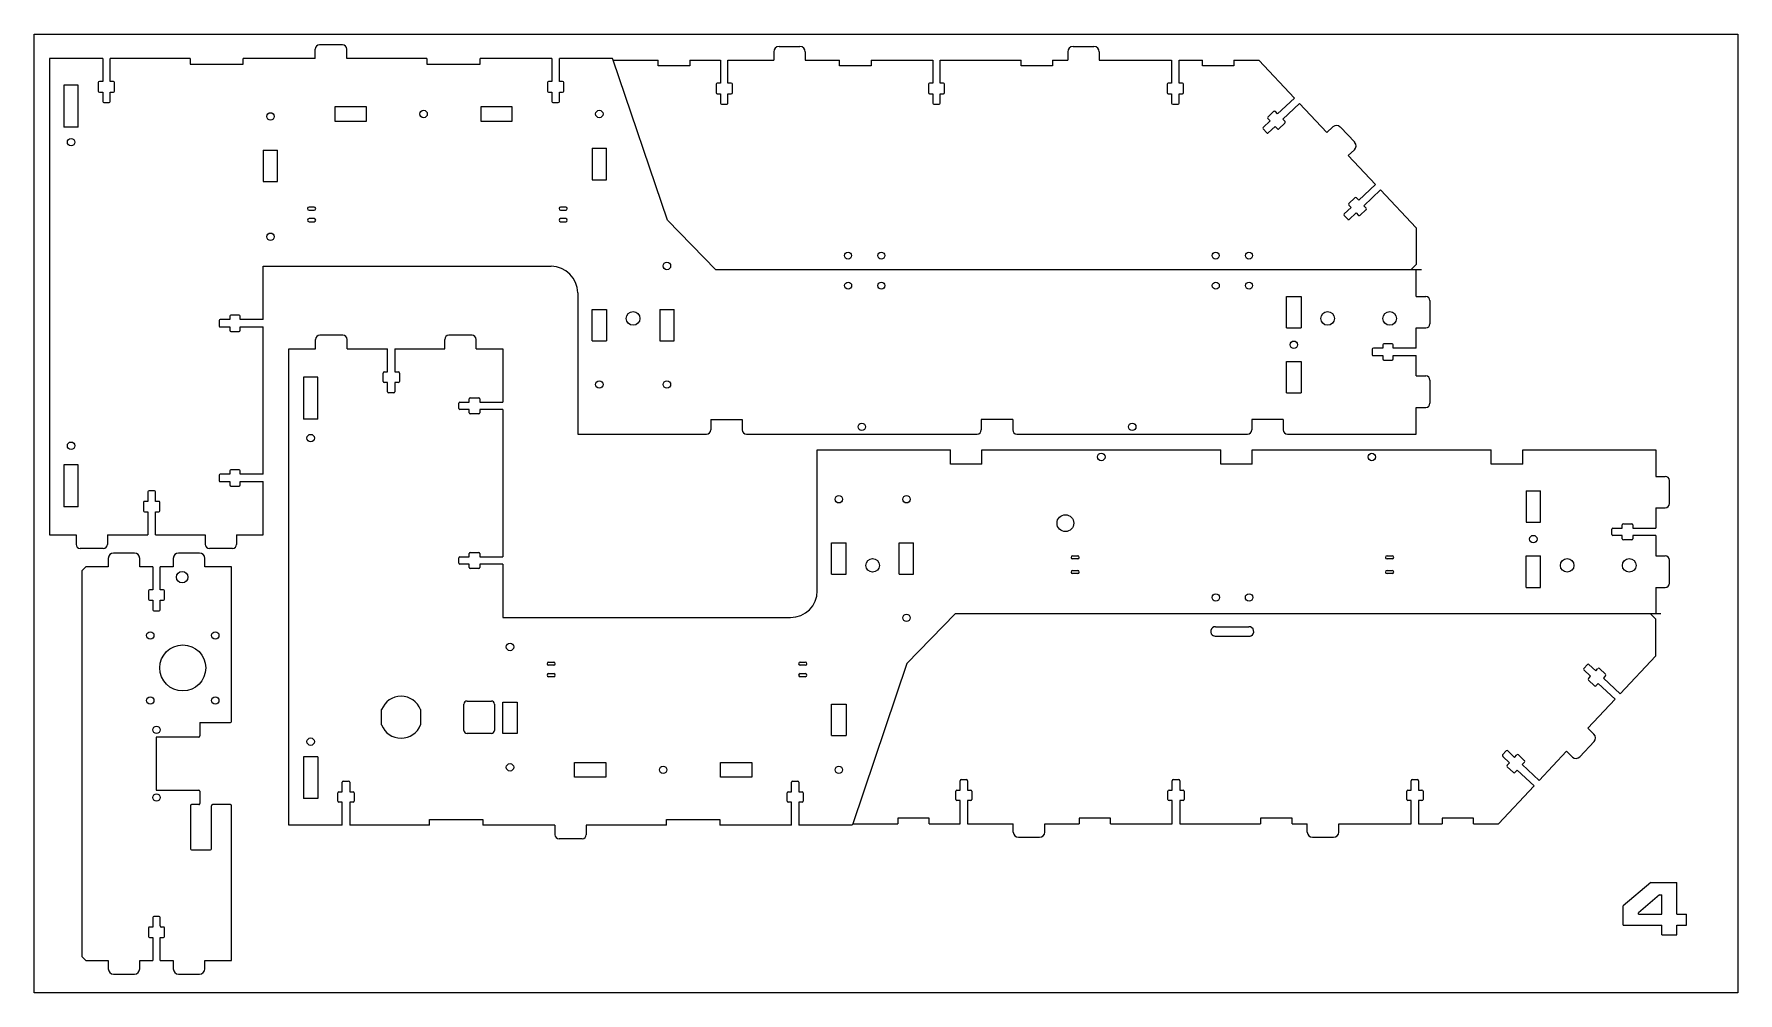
# Model space of a CAD drawing. Header units: inches. Extents: x -1306 to -493, y 19 to 476.
import ezdxf

# ---------------------------------------------------------------- set-up
doc = ezdxf.new("R2010")
doc.units = ezdxf.units.IN
doc.header["$MEASUREMENT"] = 0
doc.linetypes.add('Continuous2', pattern=[0])

msp = doc.modelspace()

# ---------------------------------------------------------------- linework, layer by layer
at = {"color": 2, "linetype": 'Continuous2', "lineweight": -3, "true_color": 0xffff00}
for p, q in [((-1306.22, 476.34), (-493.42, 476.34)), ((-1306.22, 19.14), (-1306.22, 476.34)), ((-493.42, 476.34), (-493.42, 19.14)), ((-493.42, 19.14), (-1306.22, 19.14))]:
    msp.add_line(p, q, dxfattribs=at)
at = {"color": 1, "linetype": 'Continuous2', "lineweight": -3, "true_color": 0xff0000}
for p, q in [((-1298.88, 464.68), (-1298.88, 237.53)), ((-1273.48, 464.68), (-1298.88, 464.68)), ((-1273.48, 464.68), (-1273.48, 453.68)), ((-1269.93, 453.68), (-1269.93, 464.68)), ((-1231.82, 464.68), (-1269.93, 464.68)), ((-1231.82, 464.68), (-1231.82, 461.98)), ((-1206.42, 461.98), (-1206.42, 464.68)), ((-1172.06, 464.68), (-1206.42, 464.68)), ((-1172.06, 464.68), (-1172.06, 469.18)), ((-1159.06, 471.18), (-1170.06, 471.18)), ((-1157.06, 464.68), (-1157.06, 469.18)), ((-1118.82, 464.68), (-1157.06, 464.68)), ((-1118.82, 464.68), (-1118.82, 461.98)), ((-1093.42, 461.98), (-1093.42, 464.68)), ((-1059.19, 464.68), (-1093.42, 464.68)), ((-1059.19, 464.68), (-1059.19, 453.68)), ((-1055.64, 453.68), (-1055.64, 464.68)), ((-1030.24, 464.68), (-1055.64, 464.68)), ((-1029.99, 463.93), (-1030.24, 464.68)), ((-1029.99, 463.93), (-1008.45, 463.93)), ((-1008.45, 461.23), (-1008.45, 463.93)), ((-993.45, 463.93), (-978.75, 463.93)), ((-993.45, 463.93), (-993.45, 461.23)), ((-978.75, 463.93), (-978.75, 452.93)), ((-975.2, 463.93), (-953.35, 463.93)), ((-975.2, 452.93), (-975.2, 463.93)), ((-953.35, 467.93), (-953.35, 463.93)), ((-950.85, 470.43), (-940.85, 470.43)), ((-938.35, 467.93), (-938.35, 463.93)), ((-938.35, 463.93), (-921.92, 463.93)), ((-921.92, 461.23), (-921.92, 463.93)), ((-906.92, 463.93), (-877.5, 463.93)), ((-906.92, 463.93), (-906.92, 461.23)), ((-877.5, 463.93), (-877.5, 452.93)), ((-873.95, 463.93), (-835.39, 463.93)), ((-873.95, 452.93), (-873.95, 463.93)), ((-835.39, 461.23), (-835.39, 463.93)), ((-820.39, 463.93), (-813.1, 463.93)), ((-820.39, 463.93), (-820.39, 461.23)), ((-813.1, 467.93), (-813.1, 463.93)), ((-810.6, 470.43), (-800.6, 470.43)), ((-798.1, 467.93), (-798.1, 463.93)), ((-798.1, 463.93), (-763.55, 463.93)), ((-763.55, 463.93), (-763.55, 452.93)), ((-760, 463.93), (-748.85, 463.93)), ((-760, 452.93), (-760, 463.93)), ((-748.85, 461.23), (-748.85, 463.93)), ((-733.85, 463.93), (-721.9, 463.93)), ((-733.85, 463.93), (-733.85, 461.23)), ((-721.9, 463.93), (-704.96, 445.85)), ((-1231.82, 461.98), (-1206.42, 461.98)), ((-1118.82, 461.98), (-1093.42, 461.98)), ((-993.45, 461.23), (-1008.45, 461.23)), ((-906.92, 461.23), (-921.92, 461.23)), ((-820.39, 461.23), (-835.39, 461.23)), ((-733.85, 461.23), (-748.85, 461.23)), ((-1275.57, 453.18), (-1275.57, 449.18)), ((-1273.48, 453.68), (-1275.07, 453.68)), ((-1275.07, 448.68), (-1273.48, 448.68)), ((-1273.48, 448.68), (-1273.48, 444.18)), ((-1268.35, 453.68), (-1269.93, 453.68)), ((-1269.93, 444.18), (-1269.93, 448.68)), ((-1269.93, 448.68), (-1268.35, 448.68)), ((-1267.85, 449.18), (-1267.85, 453.18)), ((-1061.28, 453.18), (-1061.28, 449.18)), ((-1059.19, 453.68), (-1060.78, 453.68)), ((-1060.78, 448.68), (-1059.19, 448.68)), ((-1059.19, 448.68), (-1059.19, 444.18)), ((-1054.06, 453.68), (-1055.64, 453.68)), ((-1055.64, 444.18), (-1055.64, 448.68)), ((-1055.64, 448.68), (-1054.06, 448.68)), ((-1053.56, 449.18), (-1053.56, 453.18)), ((-980.84, 452.43), (-980.84, 448.43)), ((-978.75, 452.93), (-980.34, 452.93)), ((-980.34, 447.93), (-978.75, 447.93)), ((-978.75, 447.93), (-978.75, 443.43)), ((-973.62, 452.93), (-975.2, 452.93)), ((-975.2, 447.93), (-973.62, 447.93)), ((-975.2, 443.43), (-975.2, 447.93)), ((-973.12, 448.43), (-973.12, 452.43)), ((-879.59, 452.43), (-879.59, 448.43)), ((-877.5, 452.93), (-879.09, 452.93)), ((-879.09, 447.93), (-877.5, 447.93)), ((-877.5, 447.93), (-877.5, 443.43)), ((-872.37, 452.93), (-873.95, 452.93)), ((-873.95, 447.93), (-872.37, 447.93)), ((-873.95, 443.43), (-873.95, 447.93)), ((-871.87, 448.43), (-871.87, 452.43)), ((-765.64, 452.43), (-765.64, 448.43)), ((-763.55, 452.93), (-765.14, 452.93)), ((-765.14, 447.93), (-763.55, 447.93)), ((-763.55, 447.93), (-763.55, 443.43)), ((-758.42, 452.93), (-760, 452.93)), ((-760, 447.93), (-758.42, 447.93)), ((-760, 443.43), (-760, 447.93)), ((-757.92, 448.43), (-757.92, 452.43)), ((-1272.98, 443.68), (-1270.43, 443.68)), ((-1058.69, 443.68), (-1056.14, 443.68)), ((-978.25, 442.93), (-975.7, 442.93)), ((-877, 442.93), (-874.45, 442.93)), ((-763.05, 442.93), (-760.5, 442.93)), ((-714.77, 439.51), (-717.69, 436.77)), ((-712.98, 438.33), (-714.07, 439.48)), ((-704.96, 445.85), (-712.98, 438.33)), ((-710.55, 435.74), (-702.53, 443.26)), ((-702.53, 443.26), (-689.53, 429.4)), ((-719.93, 431.12), (-718.19, 429.26)), ((-716.63, 434.91), (-719.91, 431.83)), ((-717.71, 436.06), (-716.63, 434.91)), ((-717.48, 429.24), (-714.2, 432.32)), ((-714.2, 432.32), (-713.12, 431.16)), ((-712.41, 431.14), (-709.49, 433.88)), ((-709.47, 434.58), (-710.55, 435.74)), ((-686.62, 432.14), (-689.53, 429.4)), ((-676.24, 424.73), (-683.08, 432.02)), ((-679.27, 418.46), (-676.36, 421.19)), ((-679.27, 418.46), (-666.28, 404.6)), ((-666.28, 404.6), (-674.3, 397.07)), ((-671.88, 394.48), (-663.85, 402.01)), ((-663.85, 402.01), (-646.9, 383.93)), ((-677.95, 393.65), (-681.24, 390.58)), ((-679.04, 394.81), (-677.95, 393.65)), ((-676.1, 398.25), (-679.01, 395.52)), ((-678.81, 387.99), (-675.52, 391.06)), ((-675.52, 391.06), (-674.44, 389.91)), ((-674.3, 397.07), (-675.39, 398.23)), ((-673.73, 389.88), (-670.82, 392.62)), ((-670.79, 393.33), (-671.88, 394.48)), ((-681.26, 389.87), (-679.51, 388.01)), ((-646.9, 383.93), (-646.9, 366.43)), ((-646.9, 366.43), (-649.4, 363.93)), ((-1196.88, 365.63), (-1059.59, 365.63)), ((-1196.88, 340.23), (-1196.88, 365.63)), ((-646.84, 363.93), (-649.4, 363.93)), ((-646.84, 351.23), (-646.84, 363.93)), ((-1046.89, 352.93), (-1046.89, 285.63)), ((-646.84, 351.23), (-642.34, 351.23)), ((-1212.88, 341.81), (-1212.88, 340.23)), ((-1208.38, 342.31), (-1212.38, 342.31)), ((-1207.88, 340.23), (-1207.88, 341.81)), ((-640.34, 349.23), (-640.34, 338.23)), ((-1217.88, 339.73), (-1217.88, 337.18)), ((-1212.88, 340.23), (-1217.38, 340.23)), ((-1217.38, 336.68), (-1212.88, 336.68)), ((-1212.88, 336.68), (-1212.88, 335.09)), ((-1212.38, 334.59), (-1208.38, 334.59)), ((-1196.88, 340.23), (-1207.88, 340.23)), ((-1207.88, 335.09), (-1207.88, 336.68)), ((-1207.88, 336.68), (-1196.88, 336.68)), ((-1196.88, 266.48), (-1196.88, 336.68)), ((-646.84, 336.23), (-642.34, 336.23)), ((-646.84, 326.55), (-646.84, 336.23)), ((-1184.61, 326.23), (-1171.91, 326.23)), ((-1184.61, 99.08), (-1184.61, 326.23)), ((-1171.91, 326.23), (-1171.91, 330.73)), ((-1158.91, 332.73), (-1169.91, 332.73)), ((-1156.91, 326.23), (-1156.91, 330.73)), ((-1156.91, 326.23), (-1137.61, 326.23)), ((-1137.61, 315.23), (-1137.61, 326.23)), ((-1134.06, 326.23), (-1110.31, 326.23)), ((-1134.06, 326.23), (-1134.06, 315.23)), ((-1110.31, 326.23), (-1110.31, 330.73)), ((-1097.31, 332.73), (-1108.31, 332.73)), ((-1095.31, 326.23), (-1095.31, 330.73)), ((-1095.31, 326.23), (-1082.61, 326.23)), ((-1082.61, 326.23), (-1082.61, 300.83)), ((-667.84, 326.05), (-667.84, 323.5)), ((-662.84, 326.55), (-667.34, 326.55)), ((-662.84, 328.14), (-662.84, 326.55)), ((-658.34, 328.64), (-662.34, 328.64)), ((-657.84, 326.55), (-657.84, 328.14)), ((-646.84, 326.55), (-657.84, 326.55)), ((-667.34, 323), (-662.84, 323)), ((-662.84, 323), (-662.84, 321.42)), ((-662.34, 320.92), (-658.34, 320.92)), ((-657.84, 321.42), (-657.84, 323)), ((-657.84, 323), (-646.84, 323)), ((-646.84, 313.33), (-646.84, 323)), ((-1139.69, 310.73), (-1139.69, 314.73)), ((-1139.19, 315.23), (-1137.61, 315.23)), ((-1137.61, 310.23), (-1139.19, 310.23)), ((-1137.61, 305.73), (-1137.61, 310.23)), ((-1134.06, 315.23), (-1132.47, 315.23)), ((-1132.47, 310.23), (-1134.06, 310.23)), ((-1134.06, 310.23), (-1134.06, 305.73)), ((-1131.97, 314.73), (-1131.97, 310.73)), ((-646.84, 313.33), (-642.34, 313.33)), ((-640.34, 311.33), (-640.34, 300.33)), ((-1134.56, 305.23), (-1137.11, 305.23)), ((-1103.11, 300.83), (-1098.61, 300.83)), ((-1098.61, 300.83), (-1098.61, 302.42)), ((-1098.11, 302.92), (-1094.11, 302.92)), ((-1093.61, 302.42), (-1093.61, 300.83)), ((-1093.61, 300.83), (-1082.61, 300.83)), ((-1103.61, 297.78), (-1103.61, 300.33)), ((-1098.61, 297.28), (-1103.11, 297.28)), ((-1098.61, 295.7), (-1098.61, 297.28)), ((-1094.11, 295.2), (-1098.11, 295.2)), ((-1082.61, 297.28), (-1093.61, 297.28)), ((-1093.61, 297.28), (-1093.61, 295.7)), ((-1082.61, 297.28), (-1082.61, 227.08)), ((-646.84, 298.33), (-642.34, 298.33)), ((-646.84, 285.63), (-646.84, 298.33)), ((-1046.89, 285.63), (-985.39, 285.63)), ((-983.39, 292.49), (-968.39, 292.49)), ((-983.39, 292.49), (-983.39, 287.63)), ((-968.39, 292.49), (-968.39, 287.63)), ((-966.39, 285.63), (-856.37, 285.63)), ((-839.37, 292.49), (-854.37, 292.49)), ((-854.37, 292.49), (-854.37, 287.63)), ((-839.37, 292.49), (-839.37, 287.63)), ((-837.37, 285.63), (-727.34, 285.63)), ((-710.34, 292.49), (-725.34, 292.49)), ((-725.34, 292.49), (-725.34, 287.63)), ((-710.34, 292.49), (-710.34, 287.63)), ((-708.34, 285.63), (-646.84, 285.63)), ((-932.62, 278.13), (-869.12, 278.13)), ((-932.62, 210.83), (-932.62, 278.13)), ((-869.12, 271.27), (-869.12, 278.13)), ((-854.12, 278.13), (-740.09, 278.13)), ((-854.12, 271.27), (-854.12, 278.13)), ((-740.09, 271.27), (-740.09, 278.13)), ((-725.09, 278.13), (-611.07, 278.13)), ((-725.09, 271.27), (-725.09, 278.13)), ((-611.07, 271.27), (-611.07, 278.13)), ((-596.07, 278.13), (-532.57, 278.13)), ((-596.07, 271.27), (-596.07, 278.13)), ((-532.57, 278.13), (-532.57, 265.43)), ((-1208.38, 268.56), (-1212.38, 268.56)), ((-854.12, 271.27), (-869.12, 271.27)), ((-725.09, 271.27), (-740.09, 271.27)), ((-596.07, 271.27), (-611.07, 271.27)), ((-1217.88, 265.98), (-1217.88, 263.43)), ((-1212.88, 266.48), (-1217.38, 266.48)), ((-1217.38, 262.93), (-1212.88, 262.93)), ((-1212.88, 268.06), (-1212.88, 266.48)), ((-1212.88, 262.93), (-1212.88, 261.34)), ((-1212.38, 260.84), (-1208.38, 260.84)), ((-1207.88, 266.48), (-1207.88, 268.06)), ((-1196.88, 266.48), (-1207.88, 266.48)), ((-1207.88, 261.34), (-1207.88, 262.93)), ((-1207.88, 262.93), (-1196.88, 262.93)), ((-1196.88, 237.53), (-1196.88, 262.93)), ((-532.57, 265.43), (-528.07, 265.43)), ((-526.07, 252.43), (-526.07, 263.43)), ((-1253.97, 253.03), (-1253.97, 249.03)), ((-1251.88, 253.53), (-1253.47, 253.53)), ((-1251.88, 258.03), (-1251.88, 253.53)), ((-1248.83, 258.53), (-1251.38, 258.53)), ((-1248.33, 253.53), (-1248.33, 258.03)), ((-1246.75, 253.53), (-1248.33, 253.53)), ((-1246.25, 249.03), (-1246.25, 253.03)), ((-1253.47, 248.53), (-1251.88, 248.53)), ((-1251.88, 248.53), (-1251.88, 237.53)), ((-1248.33, 237.53), (-1248.33, 248.53)), ((-1248.33, 248.53), (-1246.75, 248.53)), ((-532.57, 250.43), (-528.07, 250.43)), ((-532.57, 250.43), (-532.57, 240.76)), ((-1298.88, 237.53), (-1286.18, 237.53)), ((-1286.18, 237.53), (-1286.18, 233.03)), ((-1271.18, 237.53), (-1251.88, 237.53)), ((-1271.18, 237.53), (-1271.18, 233.03)), ((-1248.33, 237.53), (-1224.58, 237.53)), ((-1224.58, 237.53), (-1224.58, 233.03)), ((-1209.58, 237.53), (-1196.88, 237.53)), ((-1209.58, 237.53), (-1209.58, 233.03)), ((-553.57, 237.71), (-553.57, 240.26)), ((-553.07, 240.76), (-548.57, 240.76)), ((-548.57, 237.21), (-553.07, 237.21)), ((-548.57, 240.76), (-548.57, 242.34)), ((-548.57, 235.62), (-548.57, 237.21)), ((-548.07, 242.84), (-544.07, 242.84)), ((-543.57, 242.34), (-543.57, 240.76)), ((-543.57, 240.76), (-532.57, 240.76)), ((-532.57, 237.21), (-543.57, 237.21)), ((-543.57, 237.21), (-543.57, 235.62)), ((-532.57, 237.21), (-532.57, 227.53)), ((-1273.18, 231.03), (-1284.18, 231.03)), ((-1258.31, 228.86), (-1268.31, 228.86)), ((-1227.29, 228.86), (-1237.29, 228.86)), ((-1211.58, 231.03), (-1222.58, 231.03)), ((-1098.61, 227.08), (-1098.61, 228.67)), ((-1098.11, 229.17), (-1094.11, 229.17)), ((-1093.61, 228.67), (-1093.61, 227.08)), ((-544.07, 235.12), (-548.07, 235.12)), ((-1281.51, 222.36), (-1283.51, 220.36)), ((-1283.51, 220.36), (-1283.51, 36.56)), ((-1270.81, 222.36), (-1281.51, 222.36)), ((-1270.81, 226.36), (-1270.81, 222.36)), ((-1255.81, 222.36), (-1255.81, 226.36)), ((-1249.58, 222.36), (-1255.81, 222.36)), ((-1249.58, 222.36), (-1249.58, 211.36)), ((-1246.03, 211.36), (-1246.03, 222.36)), ((-1239.79, 222.36), (-1246.03, 222.36)), ((-1239.79, 226.36), (-1239.79, 222.36)), ((-1224.79, 222.36), (-1224.79, 226.36)), ((-1212.09, 222.36), (-1224.79, 222.36)), ((-1212.09, 148.52), (-1212.09, 222.36)), ((-1103.61, 224.03), (-1103.61, 226.58)), ((-1103.11, 227.08), (-1098.61, 227.08)), ((-1098.61, 223.53), (-1103.11, 223.53)), ((-1098.61, 221.95), (-1098.61, 223.53)), ((-1094.11, 221.45), (-1098.11, 221.45)), ((-1093.61, 227.08), (-1082.61, 227.08)), ((-1082.61, 223.53), (-1093.61, 223.53)), ((-1093.61, 223.53), (-1093.61, 221.95)), ((-1082.61, 223.53), (-1082.61, 198.13)), ((-532.57, 227.53), (-528.07, 227.53)), ((-526.07, 214.53), (-526.07, 225.53)), ((-1249.58, 211.36), (-1251.16, 211.36)), ((-1244.44, 211.36), (-1246.03, 211.36)), ((-532.57, 212.53), (-528.07, 212.53)), ((-532.57, 212.53), (-532.57, 199.83)), ((-1251.66, 210.86), (-1251.66, 206.86)), ((-1251.16, 206.36), (-1249.58, 206.36)), ((-1249.58, 206.36), (-1249.58, 201.86)), ((-1246.03, 201.86), (-1246.03, 206.36)), ((-1246.03, 206.36), (-1244.44, 206.36)), ((-1243.94, 206.86), (-1243.94, 210.86)), ((-1249.08, 201.36), (-1246.53, 201.36)), ((-1082.61, 198.13), (-945.32, 198.13)), ((-532.63, 197.33), (-535.13, 199.83)), ((-532.57, 199.83), (-535.13, 199.83)), ((-532.63, 179.83), (-532.63, 197.33)), ((-549.58, 161.75), (-532.63, 179.83)), ((-566.99, 173.89), (-565.24, 175.75)), ((-563.68, 170.11), (-566.96, 173.18)), ((-564.53, 175.77), (-561.25, 172.7)), ((-561.25, 172.7), (-560.17, 173.85)), ((-559.46, 173.88), (-556.54, 171.14)), ((-564.76, 168.95), (-563.68, 170.11)), ((-561.82, 165.51), (-564.74, 168.24)), ((-560.03, 166.69), (-561.12, 165.53)), ((-552.01, 159.16), (-560.03, 166.69)), ((-556.52, 170.43), (-557.6, 169.28)), ((-557.6, 169.28), (-549.58, 161.75)), ((-565, 145.3), (-552.01, 159.16)), ((-1227.09, 148.02), (-1212.59, 148.02)), ((-1227.09, 148.02), (-1227.09, 141.66)), ((-1227.59, 141.16), (-1247.97, 141.16)), ((-1247.97, 141.16), (-1247.97, 115.76)), ((-561.97, 139.03), (-568.81, 131.74)), ((-565, 145.3), (-562.08, 142.57)), ((-605.66, 132.64), (-603.92, 134.5)), ((-602.36, 128.85), (-605.64, 131.93)), ((-603.21, 134.52), (-599.93, 131.44)), ((-599.93, 131.44), (-598.84, 132.6)), ((-598.14, 132.62), (-595.22, 129.88)), ((-588.26, 120.5), (-575.26, 134.36)), ((-572.34, 131.62), (-575.26, 134.36)), ((-603.44, 127.69), (-602.36, 128.85)), ((-600.5, 124.25), (-603.42, 126.99)), ((-598.71, 125.43), (-599.79, 124.28)), ((-590.68, 117.91), (-598.71, 125.43)), ((-595.2, 129.18), (-596.28, 128.02)), ((-596.28, 128.02), (-588.26, 120.5)), ((-1247.97, 115.76), (-1227.59, 115.76)), ((-1227.09, 115.26), (-1227.09, 109.4)), ((-1161.29, 110.58), (-1161.29, 114.58)), ((-1160.79, 115.08), (-1159.21, 115.08)), ((-1159.21, 115.08), (-1159.21, 119.58)), ((-1158.71, 120.08), (-1156.16, 120.08)), ((-1155.66, 119.58), (-1155.66, 115.08)), ((-1155.66, 115.08), (-1154.07, 115.08)), ((-1153.57, 114.58), (-1153.57, 110.58)), ((-947, 110.58), (-947, 114.58)), ((-946.5, 115.08), (-944.92, 115.08)), ((-944.92, 115.08), (-944.92, 119.58)), ((-944.42, 120.08), (-941.87, 120.08)), ((-941.37, 119.58), (-941.37, 115.08)), ((-941.37, 115.08), (-939.78, 115.08)), ((-939.28, 114.58), (-939.28, 110.58)), ((-866.56, 111.33), (-866.56, 115.33)), ((-866.06, 115.83), (-864.48, 115.83)), ((-864.48, 115.83), (-864.48, 120.33)), ((-863.98, 120.83), (-861.43, 120.83)), ((-860.93, 120.33), (-860.93, 115.83)), ((-860.93, 115.83), (-859.34, 115.83)), ((-858.84, 115.33), (-858.84, 111.33)), ((-765.31, 111.33), (-765.31, 115.33)), ((-764.81, 115.83), (-763.23, 115.83)), ((-763.23, 115.83), (-763.23, 120.33)), ((-762.73, 120.83), (-760.18, 120.83)), ((-759.68, 120.33), (-759.68, 115.83)), ((-759.68, 115.83), (-758.09, 115.83)), ((-757.59, 115.33), (-757.59, 111.33)), ((-651.36, 111.33), (-651.36, 115.33)), ((-650.86, 115.83), (-649.28, 115.83)), ((-649.28, 115.83), (-649.28, 120.33)), ((-648.78, 120.83), (-646.23, 120.83)), ((-645.73, 120.33), (-645.73, 115.83)), ((-645.73, 115.83), (-644.14, 115.83)), ((-643.64, 115.33), (-643.64, 111.33)), ((-607.63, 99.83), (-590.68, 117.91)), ((-1231.59, 108.4), (-1231.59, 87.9)), ((-1227.59, 108.9), (-1231.09, 108.9)), ((-1221.59, 87.9), (-1221.59, 108.4)), ((-1212.59, 108.9), (-1221.09, 108.9)), ((-1212.09, 34.56), (-1212.09, 108.4)), ((-1159.21, 110.08), (-1160.79, 110.08)), ((-1159.21, 99.08), (-1159.21, 110.08)), ((-1154.07, 110.08), (-1155.66, 110.08)), ((-1155.66, 110.08), (-1155.66, 99.08)), ((-944.92, 110.08), (-946.5, 110.08)), ((-944.92, 99.08), (-944.92, 110.08)), ((-939.78, 110.08), (-941.37, 110.08)), ((-941.37, 110.08), (-941.37, 99.08)), ((-864.48, 110.83), (-866.06, 110.83)), ((-864.48, 99.83), (-864.48, 110.83)), ((-860.93, 110.83), (-860.93, 99.83)), ((-859.34, 110.83), (-860.93, 110.83)), ((-763.23, 110.83), (-764.81, 110.83)), ((-763.23, 99.83), (-763.23, 110.83)), ((-759.68, 110.83), (-759.68, 99.83)), ((-758.09, 110.83), (-759.68, 110.83)), ((-649.28, 110.83), (-650.86, 110.83)), ((-649.28, 99.83), (-649.28, 110.83)), ((-645.73, 110.83), (-645.73, 99.83)), ((-644.14, 110.83), (-645.73, 110.83)), ((-1159.21, 99.08), (-1184.61, 99.08)), ((-1117.55, 99.08), (-1155.66, 99.08)), ((-1117.55, 99.08), (-1117.55, 101.78)), ((-1117.55, 101.78), (-1092.15, 101.78)), ((-1092.15, 101.78), (-1092.15, 99.08)), ((-1057.79, 99.08), (-1092.15, 99.08)), ((-1057.79, 99.08), (-1057.79, 94.58)), ((-1042.79, 99.08), (-1042.79, 94.58)), ((-1004.55, 99.08), (-1042.79, 99.08)), ((-1004.55, 99.08), (-1004.55, 101.78)), ((-1004.55, 101.78), (-979.15, 101.78)), ((-979.15, 101.78), (-979.15, 99.08)), ((-944.92, 99.08), (-979.15, 99.08)), ((-915.97, 99.08), (-941.37, 99.08)), ((-915.71, 99.83), (-915.97, 99.08)), ((-915.71, 99.83), (-894.18, 99.83)), ((-894.18, 102.53), (-894.18, 99.83)), ((-879.18, 102.53), (-894.18, 102.53)), ((-879.18, 99.83), (-879.18, 102.53)), ((-879.18, 99.83), (-864.48, 99.83)), ((-860.93, 99.83), (-839.08, 99.83)), ((-839.08, 95.83), (-839.08, 99.83)), ((-824.08, 99.83), (-807.65, 99.83)), ((-824.08, 95.83), (-824.08, 99.83)), ((-792.65, 102.53), (-807.65, 102.53)), ((-807.65, 102.53), (-807.65, 99.83)), ((-792.65, 99.83), (-792.65, 102.53)), ((-792.65, 99.83), (-763.23, 99.83)), ((-759.68, 99.83), (-721.11, 99.83)), ((-706.11, 102.53), (-721.11, 102.53)), ((-721.11, 102.53), (-721.11, 99.83)), ((-706.11, 99.83), (-706.11, 102.53)), ((-706.11, 99.83), (-698.83, 99.83)), ((-698.83, 95.83), (-698.83, 99.83)), ((-683.83, 99.83), (-649.28, 99.83)), ((-683.83, 95.83), (-683.83, 99.83)), ((-645.73, 99.83), (-634.58, 99.83)), ((-619.58, 102.53), (-634.58, 102.53)), ((-634.58, 102.53), (-634.58, 99.83)), ((-619.58, 99.83), (-619.58, 102.53)), ((-619.58, 99.83), (-607.63, 99.83)), ((-1044.79, 92.58), (-1055.79, 92.58)), ((-836.58, 93.33), (-826.58, 93.33)), ((-696.33, 93.33), (-686.33, 93.33)), ((-1231.09, 87.4), (-1222.09, 87.4)), ((-1251.66, 50.06), (-1251.66, 46.06)), ((-1249.58, 50.56), (-1251.16, 50.56)), ((-1249.58, 55.06), (-1249.58, 50.56)), ((-1246.53, 55.56), (-1249.08, 55.56)), ((-1246.03, 51.06), (-1246.03, 55.06)), ((-1244.44, 50.56), (-1245.53, 50.56)), ((-1243.94, 46.06), (-1243.94, 50.06)), ((-1251.16, 45.56), (-1249.58, 45.56)), ((-1249.58, 45.56), (-1249.58, 34.56)), ((-1246.03, 34.56), (-1246.03, 45.56)), ((-1246.03, 45.56), (-1244.44, 45.56)), ((-1283.51, 36.56), (-1281.51, 34.56)), ((-1281.51, 34.56), (-1270.81, 34.56)), ((-1270.81, 34.56), (-1270.81, 30.56)), ((-1255.81, 34.56), (-1249.58, 34.56)), ((-1255.81, 30.56), (-1255.81, 34.56)), ((-1246.03, 34.56), (-1239.79, 34.56)), ((-1239.79, 34.56), (-1239.79, 30.56)), ((-1224.79, 30.56), (-1224.79, 34.56)), ((-1224.79, 34.56), (-1212.09, 34.56)), ((-1268.31, 28.06), (-1258.31, 28.06)), ((-1237.29, 28.06), (-1227.29, 28.06))]:
    msp.add_line(p, q, dxfattribs=at)
at = {"color": 5, "linetype": 'Continuous2', "lineweight": -3, "true_color": 0x0000ff}
for p, q in [((-1004.08, 387.6), (-1029.99, 463.93)), ((-1285.12, 451.98), (-1292, 451.98)), ((-1292, 451.98), (-1292, 431.98)), ((-1285.12, 431.98), (-1285.12, 451.98)), ((-1147.71, 441.68), (-1162.71, 441.68)), ((-1162.71, 441.68), (-1162.71, 434.8)), ((-1147.71, 434.8), (-1147.71, 441.68)), ((-1078.11, 441.68), (-1093.11, 441.68)), ((-1093.11, 441.68), (-1093.11, 434.8)), ((-1078.11, 434.8), (-1078.11, 441.68)), ((-1285.12, 431.98), (-1292, 431.98)), ((-1162.71, 434.8), (-1147.71, 434.8)), ((-1093.11, 434.8), (-1078.11, 434.8)), ((-1196.88, 420.98), (-1190.02, 420.98)), ((-1196.88, 420.98), (-1196.88, 405.98)), ((-1190.02, 405.98), (-1190.02, 420.98)), ((-1040.01, 421.88), (-1033.15, 421.88)), ((-1040.01, 421.88), (-1040.01, 406.88)), ((-1033.15, 406.88), (-1033.15, 421.88)), ((-1040.01, 406.88), (-1033.15, 406.88)), ((-1196.88, 405.98), (-1190.02, 405.98)), ((-1172.62, 393.88), (-1175.02, 393.88)), ((-1175.02, 392.38), (-1172.62, 392.38)), ((-1052.62, 393.88), (-1055.02, 393.88)), ((-1055.02, 392.38), (-1052.62, 392.38)), ((-1172.62, 388.38), (-1175.02, 388.38)), ((-1175.02, 386.88), (-1172.62, 386.88)), ((-1052.62, 388.38), (-1055.02, 388.38)), ((-1055.02, 386.88), (-1052.62, 386.88)), ((-981.04, 363.93), (-1004.08, 387.6)), ((-644.4, 363.93), (-981.04, 363.93)), ((-708.72, 351.23), (-701.84, 351.23)), ((-708.72, 336.23), (-708.72, 351.23)), ((-701.84, 351.23), (-701.84, 336.23)), ((-1040.01, 345.01), (-1033.15, 345.01)), ((-1040.01, 330.01), (-1040.01, 345.01)), ((-1033.15, 345.01), (-1033.15, 330.01)), ((-1007.75, 345.01), (-1000.89, 345.01)), ((-1007.75, 345.01), (-1007.75, 330.01)), ((-1000.89, 330.01), (-1000.89, 345.01)), ((-708.72, 336.23), (-701.84, 336.23)), ((-1040.01, 330.01), (-1033.15, 330.01)), ((-1007.75, 330.01), (-1000.89, 330.01)), ((-708.72, 320.21), (-701.84, 320.21)), ((-708.72, 305.21), (-708.72, 320.21)), ((-701.84, 320.21), (-701.84, 305.21)), ((-1177.73, 312.78), (-1177.73, 292.78)), ((-1170.85, 312.78), (-1177.73, 312.78)), ((-1170.85, 292.78), (-1170.85, 312.78)), ((-708.72, 305.21), (-701.84, 305.21)), ((-1170.85, 292.78), (-1177.73, 292.78)), ((-1285.12, 270.98), (-1292, 270.98)), ((-1292, 270.98), (-1292, 250.98)), ((-1285.12, 250.98), (-1285.12, 270.98)), ((-594.45, 258.55), (-594.45, 243.55)), ((-594.45, 258.55), (-587.57, 258.55)), ((-587.57, 243.55), (-587.57, 258.55)), ((-1285.12, 250.98), (-1292, 250.98)), ((-594.45, 243.55), (-587.57, 243.55)), ((-925.74, 233.75), (-918.88, 233.75)), ((-925.74, 218.75), (-925.74, 233.75)), ((-918.88, 218.75), (-918.88, 233.75)), ((-893.48, 233.75), (-886.62, 233.75)), ((-893.48, 218.75), (-893.48, 233.75)), ((-886.62, 218.75), (-886.62, 233.75)), ((-810.77, 227.58), (-808.37, 227.58)), ((-808.37, 226.08), (-810.77, 226.08)), ((-810.77, 220.58), (-808.37, 220.58)), ((-660.77, 227.58), (-658.37, 227.58)), ((-658.37, 226.08), (-660.77, 226.08)), ((-660.77, 220.58), (-658.37, 220.58)), ((-594.45, 227.53), (-587.57, 227.53)), ((-594.45, 212.53), (-594.45, 227.53)), ((-587.57, 212.53), (-587.57, 227.53)), ((-925.74, 218.75), (-918.88, 218.75)), ((-893.48, 218.75), (-886.62, 218.75)), ((-808.37, 219.08), (-810.77, 219.08)), ((-658.37, 219.08), (-660.77, 219.08)), ((-594.45, 212.53), (-587.57, 212.53)), ((-866.77, 199.83), (-889.81, 176.16)), ((-530.13, 199.83), (-866.77, 199.83)), ((-743.15, 189.18), (-743.58, 189.35)), ((-742.57, 189.1), (-743.15, 189.18)), ((-742.57, 193.77), (-726.69, 193.77)), ((-726.69, 189.1), (-742.57, 189.1)), ((-726.23, 189.15), (-726.69, 189.1)), ((-725.68, 189.35), (-726.23, 189.15)), ((-1060.75, 176.88), (-1058.35, 176.88)), ((-1058.35, 175.38), (-1060.75, 175.38)), ((-1060.75, 171.38), (-1058.35, 171.38)), ((-940.75, 176.88), (-938.35, 176.88)), ((-938.35, 175.38), (-940.75, 175.38)), ((-940.75, 171.38), (-938.35, 171.38)), ((-889.81, 176.16), (-915.71, 99.83)), ((-1058.35, 169.88), (-1060.75, 169.88)), ((-938.35, 169.88), (-940.75, 169.88)), ((-1101.13, 144.34), (-1101.13, 156.82)), ((-1099.63, 158.32), (-1088.08, 158.32)), ((-1086.58, 156.82), (-1086.58, 144.34)), ((-1082.61, 142.78), (-1082.61, 157.78)), ((-1082.61, 157.78), (-1075.73, 157.78)), ((-1075.73, 157.78), (-1075.73, 142.78)), ((-925.74, 156.88), (-918.88, 156.88)), ((-925.74, 141.88), (-925.74, 156.88)), ((-918.88, 156.88), (-918.88, 141.88)), ((-1140.43, 146.91), (-1140.43, 154.26)), ((-1121.83, 154.26), (-1121.83, 146.91)), ((-1088.08, 142.84), (-1099.63, 142.84)), ((-1075.73, 142.78), (-1082.61, 142.78)), ((-925.74, 141.88), (-918.88, 141.88)), ((-1177.73, 131.78), (-1177.73, 111.78)), ((-1170.85, 131.78), (-1177.73, 131.78)), ((-1170.85, 131.78), (-1170.85, 111.78)), ((-1048.44, 122.08), (-1048.44, 128.96)), ((-1048.44, 128.96), (-1033.44, 128.96)), ((-1033.44, 122.08), (-1048.44, 122.08)), ((-1033.44, 128.96), (-1033.44, 122.08)), ((-978.84, 122.08), (-978.84, 128.96)), ((-978.84, 128.96), (-963.84, 128.96)), ((-963.84, 122.08), (-978.84, 122.08)), ((-963.84, 128.96), (-963.84, 122.08)), ((-1170.85, 111.78), (-1177.73, 111.78))]:
    msp.add_line(p, q, dxfattribs=at)
at = {"color": 3, "linetype": 'Continuous2', "lineweight": -3, "true_color": 0x00ff00}
for p, q in [((-534.99, 71.86), (-548.14, 60.68)), ((-530.78, 65.94), (-540.91, 57.33)), ((-534.99, 71.86), (-522.49, 71.86)), ((-530.78, 65.94), (-529.72, 65.94)), ((-529.72, 56.73), (-529.72, 65.94)), ((-522.49, 56.73), (-522.49, 71.86)), ((-548.14, 51.47), (-548.14, 60.68)), ((-540.91, 56.73), (-540.91, 57.33)), ((-548.14, 51.47), (-529.72, 51.47)), ((-540.91, 56.73), (-529.72, 56.73)), ((-529.72, 46.86), (-529.72, 51.47)), ((-522.49, 56.73), (-517.88, 56.73)), ((-522.49, 46.86), (-522.49, 51.47)), ((-522.49, 51.47), (-517.88, 51.47)), ((-517.88, 51.47), (-517.88, 56.73)), ((-529.72, 46.86), (-522.49, 46.86))]:
    msp.add_line(p, q, dxfattribs=at)
at = {"color": 5, "linetype": 'Continuous2', "lineweight": -3, "true_color": 0x0000ff}
for centre, radius in [((-1120.41, 438.24), 1.78), ((-1036.58, 438.24), 1.77), ((-1193.45, 437.09), 1.78), ((-1288.56, 424.8), 1.78), ((-1193.45, 379.7), 1.78), ((-1004.32, 365.78), 1.78), ((-917.94, 370.72), 1.66), ((-902.06, 370.72), 1.66), ((-742.54, 370.72), 1.67), ((-726.66, 370.72), 1.66), ((-917.88, 356.39), 1.66), ((-902, 356.39), 1.67), ((-742.48, 356.39), 1.67), ((-726.6, 356.39), 1.66), ((-1020.45, 340.75), 3.25), ((-689.14, 340.76), 3.25), ((-659.54, 340.76), 3.25), ((-705.28, 328.22), 1.77), ((-1036.58, 309.23), 1.78), ((-1004.32, 309.23), 1.78), ((-1174.29, 283.71), 1.77), ((-911.38, 289.06), 1.77), ((-782.35, 289.06), 1.78), ((-1288.56, 280.05), 1.78), ((-797.11, 274.7), 1.78), ((-668.08, 274.7), 1.77), ((-922.31, 254.53), 1.77), ((-890.05, 254.53), 1.77), ((-814.24, 243.14), 4), ((-591.01, 235.54), 1.78), ((-1235.59, 217.36), 2.75), ((-906.18, 223.01), 3.25), ((-574.87, 223), 3.25), ((-545.27, 223), 3.25), ((-742.51, 207.72), 1.77), ((-726.63, 207.72), 1.77), ((-890.05, 197.98), 1.77), ((-1250.77, 189.6), 1.75), ((-1219.77, 189.6), 1.75), ((-1235.27, 174.1), 10.97), ((-1079.18, 184.11), 1.78), ((-1250.77, 158.6), 1.75), ((-1219.77, 158.6), 1.75), ((-1247.8, 144.59), 1.77), ((-1174.29, 138.96), 1.77), ((-1079.18, 126.72), 1.77), ((-1006.14, 125.52), 1.78), ((-922.31, 125.52), 1.77), ((-1247.8, 112.33), 1.77)]:
    msp.add_circle(centre, radius, dxfattribs=at)
at = {"color": 1, "linetype": 'Continuous2', "lineweight": -3, "true_color": 0xff0000}
for centre, radius, start, end in [((-1170.06, 469.18), 2, 90, 180), ((-1159.06, 469.18), 2, 360, 90), ((-950.85, 467.93), 2.5, 90, 180), ((-940.85, 467.93), 2.5, 360, 90), ((-810.6, 467.93), 2.5, 90, 180), ((-800.6, 467.93), 2.5, 0, 90), ((-1275.07, 453.18), 0.5, 90, 180), ((-1275.07, 449.18), 0.5, 180, 270), ((-1268.35, 453.18), 0.5, 360, 90), ((-1268.35, 449.18), 0.5, 270, 0), ((-1060.78, 453.18), 0.5, 90, 180), ((-1060.78, 449.18), 0.5, 180, 270), ((-1054.06, 453.18), 0.5, 0, 90), ((-1054.06, 449.18), 0.5, 270, 360), ((-980.34, 452.43), 0.5, 90, 180), ((-980.34, 448.43), 0.5, 180, 270), ((-973.62, 452.43), 0.5, 0, 90), ((-973.62, 448.43), 0.5, 270, 360), ((-879.09, 452.43), 0.5, 90, 180), ((-879.09, 448.43), 0.5, 180, 270), ((-872.37, 452.43), 0.5, 0, 90), ((-872.37, 448.43), 0.5, 270, 0), ((-765.14, 452.43), 0.5, 90, 180), ((-765.14, 448.43), 0.5, 180, 270), ((-758.42, 452.43), 0.5, 0, 90), ((-758.42, 448.43), 0.5, 270, 360), ((-1272.98, 444.18), 0.5, 180, 270), ((-1270.43, 444.18), 0.5, 270, 360), ((-1058.69, 444.18), 0.5, 180, 270), ((-1056.14, 444.18), 0.5, 270, 0), ((-978.25, 443.43), 0.5, 180, 270), ((-975.7, 443.43), 0.5, 270, 360), ((-877, 443.43), 0.5, 180, 270), ((-874.45, 443.43), 0.5, 270, 0), ((-763.05, 443.43), 0.5, 180, 270), ((-760.5, 443.43), 0.5, 270, 0), ((-714.43, 439.14), 0.5, 43.15239, 133.15239), ((-719.57, 431.47), 0.5, 133.15239, 223.15239), ((-717.35, 436.41), 0.5, 133.15239, 223.15239), ((-712.75, 431.5), 0.5, 223.15239, 313.15239), ((-709.83, 434.24), 0.5, 313.15239, 43.15239), ((-684.91, 430.31), 2.5, 43.15239, 133.15239), ((-717.83, 429.61), 0.5, 223.15239, 313.15239), ((-678.07, 423.02), 2.5, 313.15239, 43.15239), ((-675.75, 397.89), 0.5, 43.15239, 133.15239), ((-680.89, 390.21), 0.5, 133.15239, 223.15239), ((-678.67, 395.15), 0.5, 133.15239, 223.15239), ((-671.16, 392.98), 0.5, 313.15239, 43.15239), ((-679.15, 388.35), 0.5, 223.15239, 313.15239), ((-674.08, 390.25), 0.5, 223.15239, 313.15239), ((-1059.59, 352.93), 12.7, 360, 90), ((-642.34, 349.23), 2, 360, 90), ((-1212.38, 341.81), 0.5, 90, 180), ((-1208.38, 341.81), 0.5, 360, 90), ((-1217.38, 339.73), 0.5, 90, 180), ((-1217.38, 337.18), 0.5, 180, 270), ((-1212.38, 335.09), 0.5, 180, 270), ((-1208.38, 335.09), 0.5, 270, 0), ((-642.34, 338.23), 2, 270, 0), ((-1169.91, 330.73), 2, 90, 180), ((-1158.91, 330.73), 2, 0, 90), ((-1108.31, 330.73), 2, 90, 180), ((-1097.31, 330.73), 2, 0, 90), ((-667.34, 326.05), 0.5, 90, 180), ((-662.34, 328.14), 0.5, 90, 180), ((-658.34, 328.14), 0.5, 360, 90), ((-667.34, 323.5), 0.5, 180, 270), ((-662.34, 321.42), 0.5, 180, 270), ((-658.34, 321.42), 0.5, 270, 0), ((-1139.19, 314.73), 0.5, 90, 180), ((-1139.19, 310.73), 0.5, 180, 270), ((-1132.47, 314.73), 0.5, 0, 90), ((-1132.47, 310.73), 0.5, 270, 0), ((-642.34, 311.33), 2, 360, 90), ((-1137.11, 305.73), 0.5, 180, 270), ((-1134.56, 305.73), 0.5, 270, 0), ((-1103.11, 300.33), 0.5, 90, 180), ((-1098.11, 302.42), 0.5, 90, 180), ((-1094.11, 302.42), 0.5, 0, 90), ((-1103.11, 297.78), 0.5, 180, 270), ((-1098.11, 295.7), 0.5, 180, 270), ((-1094.11, 295.7), 0.5, 270, 0), ((-642.34, 300.33), 2, 270, 0), ((-985.39, 287.63), 2, 270, 0), ((-966.39, 287.63), 2, 180, 270), ((-856.37, 287.63), 2, 270, 0), ((-837.37, 287.63), 2, 180, 270), ((-727.34, 287.63), 2, 270, 0), ((-708.34, 287.63), 2, 180, 270), ((-1212.38, 268.06), 0.5, 90, 180), ((-1208.38, 268.06), 0.5, 360, 90), ((-1217.38, 265.98), 0.5, 90, 180), ((-1217.38, 263.43), 0.5, 180, 270), ((-1212.38, 261.34), 0.5, 180, 270), ((-1208.38, 261.34), 0.5, 270, 0), ((-528.07, 263.43), 2, 360, 90), ((-1253.47, 253.03), 0.5, 90, 180), ((-1251.38, 258.03), 0.5, 90, 180), ((-1248.83, 258.03), 0.5, 0, 90), ((-1246.75, 253.03), 0.5, 360, 90), ((-528.07, 252.43), 2, 270, 0), ((-1253.47, 249.03), 0.5, 180, 270), ((-1246.75, 249.03), 0.5, 270, 0), ((-553.07, 240.26), 0.5, 90, 180), ((-553.07, 237.71), 0.5, 180, 270), ((-548.07, 242.34), 0.5, 90, 180), ((-544.07, 242.34), 0.5, 0, 90), ((-1284.18, 233.03), 2, 180, 270), ((-1273.18, 233.03), 2, 270, 0), ((-1268.31, 226.36), 2.5, 90, 180), ((-1258.31, 226.36), 2.5, 0, 90), ((-1237.29, 226.36), 2.5, 90, 180), ((-1227.29, 226.36), 2.5, 360, 90), ((-1222.58, 233.03), 2, 180, 270), ((-1211.58, 233.03), 2, 270, 0), ((-1098.11, 228.67), 0.5, 90, 180), ((-1094.11, 228.67), 0.5, 0, 90), ((-548.07, 235.62), 0.5, 180, 270), ((-544.07, 235.62), 0.5, 270, 360), ((-1103.11, 226.58), 0.5, 90, 180), ((-1103.11, 224.03), 0.5, 180, 270), ((-1098.11, 221.95), 0.5, 180, 270), ((-1094.11, 221.95), 0.5, 270, 0), ((-528.07, 225.53), 2, 0, 90), ((-1251.16, 210.86), 0.5, 90, 180), ((-1244.44, 210.86), 0.5, 360, 90), ((-528.07, 214.53), 2, 270, 360), ((-1251.16, 206.86), 0.5, 180, 270), ((-1244.44, 206.86), 0.5, 270, 360), ((-945.32, 210.83), 12.7, 270, 360), ((-1249.08, 201.86), 0.5, 180, 270), ((-1246.53, 201.86), 0.5, 270, 0), ((-566.62, 173.55), 0.5, 136.84761, 226.84761), ((-564.88, 175.41), 0.5, 46.84761, 136.84761), ((-559.8, 173.51), 0.5, 46.84761, 136.84761), ((-556.88, 170.78), 0.5, 316.84761, 46.84761), ((-564.4, 168.61), 0.5, 136.84761, 226.84761), ((-561.48, 165.87), 0.5, 226.84761, 316.84761), ((-1212.59, 148.52), 0.5, 270, 0), ((-1227.59, 141.66), 0.5, 270, 0), ((-563.79, 140.74), 2.5, 316.84761, 46.84761), ((-605.3, 132.29), 0.5, 136.84761, 226.84761), ((-603.55, 134.15), 0.5, 46.84761, 136.84761), ((-598.48, 132.26), 0.5, 46.84761, 136.84761), ((-570.63, 133.45), 2.5, 226.84761, 316.84761), ((-603.08, 127.35), 0.5, 136.84761, 226.84761), ((-600.16, 124.62), 0.5, 226.84761, 316.84761), ((-595.56, 129.52), 0.5, 316.84761, 46.84761), ((-1227.59, 115.26), 0.5, 360, 90), ((-1160.79, 114.58), 0.5, 90, 180), ((-1158.71, 119.58), 0.5, 90, 180), ((-1156.16, 119.58), 0.5, 0, 90), ((-1154.07, 114.58), 0.5, 0, 90), ((-946.5, 114.58), 0.5, 90, 180), ((-944.42, 119.58), 0.5, 90, 180), ((-941.87, 119.58), 0.5, 0, 90), ((-939.78, 114.58), 0.5, 0, 90), ((-866.06, 115.33), 0.5, 90, 180), ((-863.98, 120.33), 0.5, 90, 180), ((-861.43, 120.33), 0.5, 0, 90), ((-859.34, 115.33), 0.5, 360, 90), ((-764.81, 115.33), 0.5, 90, 180), ((-762.73, 120.33), 0.5, 90, 180), ((-760.18, 120.33), 0.5, 0, 90), ((-758.09, 115.33), 0.5, 360, 90), ((-650.86, 115.33), 0.5, 90, 180), ((-648.78, 120.33), 0.5, 90, 180), ((-646.23, 120.33), 0.5, 360, 90), ((-644.14, 115.33), 0.5, 360, 90), ((-1231.09, 108.4), 0.5, 90, 180), ((-1227.59, 109.4), 0.5, 270, 0), ((-1221.09, 108.4), 0.5, 90, 180), ((-1212.59, 108.4), 0.5, 360, 90), ((-1160.79, 110.58), 0.5, 180, 270), ((-1154.07, 110.58), 0.5, 270, 360), ((-946.5, 110.58), 0.5, 180, 270), ((-939.78, 110.58), 0.5, 270, 360), ((-866.06, 111.33), 0.5, 180, 270), ((-859.34, 111.33), 0.5, 270, 0), ((-764.81, 111.33), 0.5, 180, 270), ((-758.09, 111.33), 0.5, 270, 360), ((-650.86, 111.33), 0.5, 180, 270), ((-644.14, 111.33), 0.5, 270, 0), ((-1055.79, 94.58), 2, 180, 270), ((-1044.79, 94.58), 2, 270, 0), ((-836.58, 95.83), 2.5, 180, 270), ((-826.58, 95.83), 2.5, 270, 0), ((-696.33, 95.83), 2.5, 180, 270), ((-686.33, 95.83), 2.5, 270, 0), ((-1231.09, 87.9), 0.5, 180, 270), ((-1222.09, 87.9), 0.5, 270, 360), ((-1251.16, 50.06), 0.5, 90, 180), ((-1249.08, 55.06), 0.5, 90, 180), ((-1246.53, 55.06), 0.5, 0, 90), ((-1245.53, 51.06), 0.5, 180, 270), ((-1244.44, 50.06), 0.5, 360, 90), ((-1251.16, 46.06), 0.5, 180, 270), ((-1244.44, 46.06), 0.5, 270, 360), ((-1268.31, 30.56), 2.5, 180, 270), ((-1258.31, 30.56), 2.5, 270, 0), ((-1237.29, 30.56), 2.5, 180, 270), ((-1227.29, 30.56), 2.5, 270, 0)]:
    msp.add_arc(centre, radius, start, end, dxfattribs=at)
at = {"color": 5, "linetype": 'Continuous2', "lineweight": -3, "true_color": 0x0000ff}
for centre, radius, start, end in [((-1175.02, 393.13), 0.75, 90, 270), ((-1172.62, 393.13), 0.75, 270, 90), ((-1055.02, 393.13), 0.75, 90, 270), ((-1052.62, 393.13), 0.75, 270, 90), ((-1175.02, 387.63), 0.75, 90, 270), ((-1172.62, 387.63), 0.75, 270, 90), ((-1055.02, 387.63), 0.75, 90, 270), ((-1052.62, 387.63), 0.75, 270, 90), ((-810.77, 226.83), 0.75, 90, 270), ((-810.77, 219.83), 0.75, 90, 270), ((-808.37, 226.83), 0.75, 270, 90), ((-808.37, 219.83), 0.75, 270, 90), ((-660.77, 226.83), 0.75, 90, 270), ((-660.77, 219.83), 0.75, 90, 270), ((-658.37, 226.83), 0.75, 270, 90), ((-658.37, 219.83), 0.75, 270, 90), ((-742.57, 191.44), 2.33, 90, 244.14298), ((-726.69, 191.44), 2.32, 295.85776, 90), ((-1060.75, 176.13), 0.75, 90, 270), ((-1060.75, 170.63), 0.75, 90, 270), ((-1058.35, 176.13), 0.75, 270, 90), ((-1058.35, 170.63), 0.75, 270, 90), ((-940.75, 176.13), 0.75, 90, 270), ((-940.75, 170.63), 0.75, 90, 270), ((-938.35, 176.13), 0.75, 270, 90), ((-938.35, 170.63), 0.75, 270, 90), ((-1131.13, 150.58), 10, 21.56519, 158.43481), ((-1099.63, 156.82), 1.5, 90, 180), ((-1088.08, 156.82), 1.5, 0, 90), ((-1131.13, 150.58), 10, 201.56519, 338.43481), ((-1099.63, 144.34), 1.5, 180, 270), ((-1088.08, 144.34), 1.5, 270, 360)]:
    msp.add_arc(centre, radius, start, end, dxfattribs=at)

doc.saveas('drawing.dxf')
